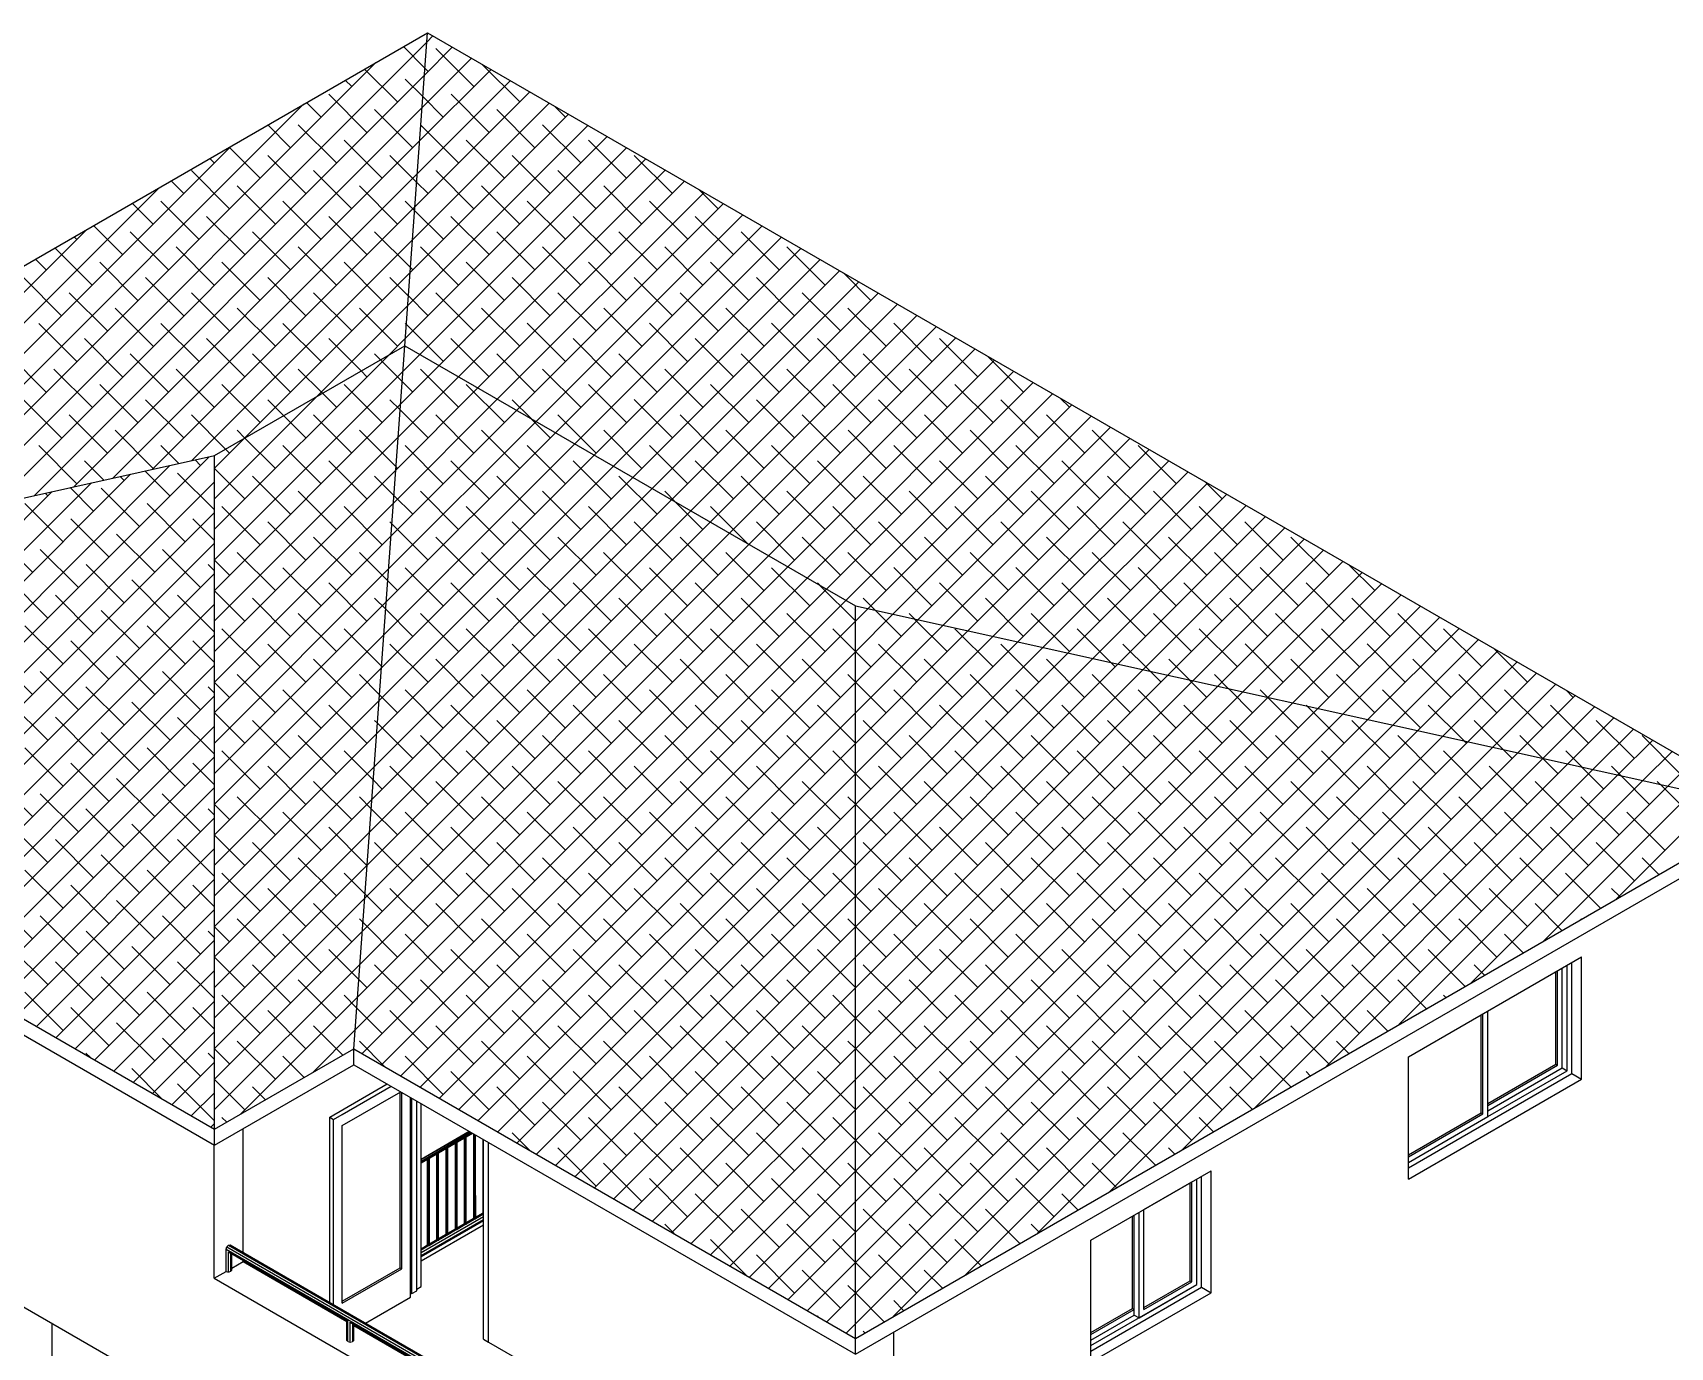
# Model space of a CAD drawing. Header units: millimetres. Extents: x 2491 to 2548.8, y 1338.3 to 1412.1.
# Drawn here: x 2496.89 to 2505.64, y 1349.95 to 1356.97 of the extents above; entities that cross this region are included whole.
import ezdxf

# ---------------------------------------------------------------- set-up
doc = ezdxf.new("R2010")
doc.units = ezdxf.units.MM
doc.layers.add('COPERTURA - roof', color=25, linetype='Continuous')
doc.layers.add('VETRATE sezioni - windows sections', color=171, linetype='Continuous')
doc.layers.add('PROIEZIONI - projections', color=145, linetype='Continuous', lineweight=13)
doc.layers.add('PROIEZIONI finissime - fine lines', color=251, linetype='Continuous', lineweight=9)

msp = doc.modelspace()

# ---------------------------------------------------------------- hatches: boundary and pattern name
at = {"layer": 'COPERTURA - roof'}
h = msp.add_hatch(dxfattribs=at)
h.set_pattern_fill('ANSI38', color=256, scale=0.036349, style=0)
h.set_pattern_definition([(45, (-12088.9947, -15429.36098), (-0.081605686, 0.081605686), []), (135, (-12088.9947, -15429.36098), (-0.24481705805, 0.081605686), [0.2885196698, -0.173111802])])
h.paths.add_polyline_path([(2498.9975, 1356.9718), (2498.8766, 1355.2991), (2501.2851, 1353.9086), (2506.1836, 1352.8229)])
h = msp.add_hatch(dxfattribs=at)
h.set_pattern_fill('ANSI38', color=256, scale=0.036349, style=0)
h.set_pattern_definition([(45, (680.58938, 377.0237), (-0.081605686, 0.081605686), []), (135, (680.58938, 377.0237), (-0.244817058, 0.081605686), [0.28851967, -0.173111802])])
h.paths.add_polyline_path([(2497.8594, 1354.7119), (2493.3537, 1353.7133), (2497.8594, 1351.1119)])

# ---------------------------------------------------------------- linework, layer by layer
for p, q in [((2496.4781, 1354.4057), (2498.9939, 1356.9216)), ((2498.9838, 1356.7825), (2498.8689, 1356.8975)), ((2496.2684, 1354.3593), (2498.7216, 1356.8125)), ((2496.6877, 1354.4522), (2498.9812, 1356.7457)), ((2498.5929, 1356.6838), (2498.5584, 1356.7183)), ((2498.8377, 1356.6022), (2498.6619, 1356.778)), ((2498.9728, 1356.6303), (2498.8785, 1356.7246)), ((2498.6745, 1356.439), (2498.4705, 1356.643)), ((2496.0587, 1354.3128), (2498.3354, 1356.5895)), ((2496.8974, 1354.4987), (2498.9685, 1356.5697)), ((2498.4297, 1356.5206), (2498.3515, 1356.5988)), ((2498.9193, 1356.3574), (2498.7153, 1356.5614)), ((2498.2665, 1356.3574), (2498.1446, 1356.4793)), ((2498.5113, 1356.2758), (2498.3073, 1356.4798)), ((2498.9618, 1356.4781), (2498.9601, 1356.4798)), ((2495.849, 1354.2663), (2497.9492, 1356.3666)), ((2497.1071, 1354.5452), (2498.9557, 1356.3938)), ((2498.1033, 1356.1942), (2497.9376, 1356.3598)), ((2498.7561, 1356.1942), (2498.5521, 1356.3982)), ((2497.8585, 1356.2758), (2497.8341, 1356.3001)), ((2498.3481, 1356.1126), (2498.1441, 1356.3166)), ((2498.9398, 1356.1737), (2498.7969, 1356.3166)), ((2497.3168, 1354.5916), (2498.943, 1356.2178)), ((2497.6953, 1356.1126), (2497.6272, 1356.1806)), ((2497.9401, 1356.031), (2497.7361, 1356.235)), ((2498.5929, 1356.031), (2498.3889, 1356.235)), ((2495.6393, 1354.2199), (2497.5631, 1356.1436)), ((2498.1849, 1355.9494), (2497.9809, 1356.1534)), ((2498.8377, 1355.9494), (2498.6337, 1356.1534)), ((2497.532, 1355.9494), (2497.4202, 1356.0612)), ((2497.5265, 1354.6381), (2498.9303, 1356.0419)), ((2497.7769, 1355.8678), (2497.5728, 1356.0718)), ((2498.4297, 1355.8678), (2498.2257, 1356.0718)), ((2498.9288, 1356.0215), (2498.8785, 1356.0718)), ((2495.4296, 1354.1734), (2497.1769, 1355.9207)), ((2497.3688, 1355.7862), (2497.2133, 1355.9417)), ((2498.0217, 1355.7862), (2497.8177, 1355.9902)), ((2498.6745, 1355.7862), (2498.4705, 1355.9902)), ((2497.124, 1355.8678), (2497.1098, 1355.8819)), ((2497.6136, 1355.7045), (2497.4096, 1355.9086)), ((2497.7361, 1354.6846), (2498.9176, 1355.866)), ((2498.2665, 1355.7045), (2498.0625, 1355.9086)), ((2498.9068, 1355.7171), (2498.7153, 1355.9086)), ((2496.9608, 1355.7045), (2496.9029, 1355.7625)), ((2497.2056, 1355.6229), (2497.0064, 1355.8222)), ((2497.4504, 1355.5413), (2497.2464, 1355.7453)), ((2497.8585, 1355.6229), (2497.6544, 1355.827)), ((2498.1033, 1355.5413), (2497.8993, 1355.7453)), ((2498.5113, 1355.6229), (2498.3073, 1355.827)), ((2498.7561, 1355.5413), (2498.5521, 1355.7453)), ((2497.0424, 1355.4597), (2496.8384, 1355.6637)), ((2497.6953, 1355.4597), (2497.4912, 1355.6637)), ((2498.0186, 1354.8038), (2498.9048, 1355.69)), ((2498.3481, 1355.4597), (2498.1441, 1355.6637)), ((2498.8958, 1355.5649), (2498.7969, 1355.6637)), ((2497.2872, 1355.3781), (2497.0832, 1355.5821)), ((2497.9401, 1355.3781), (2497.7361, 1355.5821)), ((2498.5929, 1355.3781), (2498.3889, 1355.5821)), ((2497.532, 1355.2965), (2497.328, 1355.5005)), ((2498.1849, 1355.2965), (2497.9809, 1355.5005)), ((2498.4047, 1355.0267), (2498.8921, 1355.5141)), ((2498.8377, 1355.2965), (2498.6337, 1355.5005)), ((2497.124, 1355.2149), (2496.92, 1355.4189)), ((2497.7769, 1355.2149), (2497.5728, 1355.4189)), ((2498.4297, 1355.2149), (2498.2257, 1355.4189)), ((2498.8848, 1355.4127), (2498.8785, 1355.4189)), ((2497.3688, 1355.1333), (2497.1648, 1355.3373)), ((2498.0217, 1355.1333), (2497.8177, 1355.3373)), ((2498.6433, 1355.1645), (2498.4705, 1355.3373)), ((2498.7909, 1355.2497), (2498.8794, 1355.3382)), ((2496.9608, 1355.0517), (2496.7568, 1355.2557)), ((2497.6136, 1355.0517), (2497.4096, 1355.2557)), ((2497.8594, 1354.3182), (2498.7909, 1355.2497)), ((2498.2665, 1355.0517), (2498.0625, 1355.2557)), ((2498.7468, 1355.2242), (2498.7153, 1355.2557)), ((2498.8627, 1355.1083), (2498.7468, 1355.2242)), ((2498.8666, 1355.1622), (2498.9571, 1355.2526)), ((2497.2056, 1354.9701), (2497.0016, 1355.1741)), ((2497.8585, 1354.9701), (2497.6544, 1355.1741)), ((2497.8594, 1354.155), (2498.8666, 1355.1622)), ((2498.4364, 1355.045), (2498.3073, 1355.1741)), ((2498.6745, 1355.1333), (2498.6433, 1355.1645)), ((2498.8412, 1354.8103), (2499.164, 1355.1332)), ((2498.8539, 1354.9863), (2499.0605, 1355.1929)), ((2499.1642, 1354.9701), (2498.9601, 1355.1741)), ((2497.4504, 1354.8885), (2497.2464, 1355.0925)), ((2498.1033, 1354.8885), (2497.8993, 1355.0925)), ((2498.5113, 1354.9701), (2498.4364, 1355.045)), ((2498.7561, 1354.8885), (2498.5521, 1355.0925)), ((2498.8285, 1354.6344), (2499.2675, 1355.0734)), ((2498.9193, 1355.0517), (2498.8627, 1355.1083)), ((2499.409, 1354.8885), (2499.205, 1355.0925)), ((2497.0424, 1354.8069), (2496.8384, 1355.0109)), ((2497.6953, 1354.8069), (2497.4912, 1355.0109)), ((2497.8594, 1354.4814), (2498.4047, 1355.0267)), ((2497.8594, 1353.9918), (2498.8539, 1354.9863)), ((2498.2295, 1354.9255), (2498.1441, 1355.0109)), ((2498.8517, 1354.9561), (2498.7969, 1355.0109)), ((2498.803, 1354.2825), (2499.4744, 1354.9539)), ((2498.8157, 1354.4585), (2499.371, 1355.0137)), ((2499.0009, 1354.8069), (2498.8517, 1354.9561)), ((2497.2872, 1354.7253), (2497.0832, 1354.9293)), ((2497.919, 1354.7463), (2497.7361, 1354.9293)), ((2498.3481, 1354.8069), (2498.2295, 1354.9255)), ((2498.5929, 1354.7253), (2498.3889, 1354.9293)), ((2498.7903, 1354.1066), (2499.5779, 1354.8942)), ((2499.2458, 1354.7253), (2499.0417, 1354.9293)), ((2499.6538, 1354.8069), (2499.5509, 1354.9098)), ((2497.532, 1354.6437), (2497.328, 1354.8477)), ((2497.8594, 1353.8286), (2498.8412, 1354.8103)), ((2497.8594, 1354.6446), (2498.0186, 1354.8038)), ((2498.0225, 1354.806), (2497.9809, 1354.8477)), ((2498.1849, 1354.6437), (2498.0225, 1354.806)), ((2498.8297, 1354.6517), (2498.6337, 1354.8477)), ((2498.7776, 1353.9307), (2499.6814, 1354.8345)), ((2499.4906, 1354.6437), (2499.2866, 1354.8477)), ((2497.124, 1354.5621), (2496.92, 1354.7661)), ((2497.6692, 1354.6697), (2497.5728, 1354.7661)), ((2497.9401, 1354.7253), (2497.919, 1354.7463)), ((2498.4297, 1354.5621), (2498.2257, 1354.7661)), ((2498.7521, 1353.5788), (2499.8883, 1354.715)), ((2498.7648, 1353.7547), (2499.7848, 1354.7747)), ((2499.0825, 1354.5621), (2498.8785, 1354.7661)), ((2499.7354, 1354.5621), (2499.5314, 1354.7661)), ((2497.2684, 1354.5809), (2497.1648, 1354.6845)), ((2498.0217, 1354.4805), (2497.8594, 1354.6427)), ((2497.8594, 1353.6654), (2498.8285, 1354.6344)), ((2498.6745, 1354.4805), (2498.4705, 1354.6845)), ((2498.7394, 1353.4028), (2499.9918, 1354.6552)), ((2498.8377, 1354.6437), (2498.8297, 1354.6517)), ((2499.3274, 1354.4805), (2499.1234, 1354.6845)), ((2499.9802, 1354.4805), (2499.7762, 1354.6845)), ((2498.2665, 1354.3989), (2498.0625, 1354.6029)), ((2498.5113, 1354.3172), (2498.3073, 1354.5213)), ((2498.7139, 1353.051), (2500.1987, 1354.5358)), ((2498.8187, 1354.4995), (2498.7153, 1354.6029)), ((2498.7267, 1353.2269), (2500.0953, 1354.5955)), ((2499.1642, 1354.3172), (2498.9601, 1354.5213)), ((2499.5722, 1354.3989), (2499.3682, 1354.6029)), ((2499.817, 1354.3172), (2499.613, 1354.5213)), ((2500.225, 1354.3989), (2500.021, 1354.6029)), ((2497.8594, 1353.5022), (2498.8157, 1354.4585)), ((2498.1033, 1354.2356), (2497.8993, 1354.4397)), ((2498.7561, 1354.2356), (2498.5521, 1354.4397)), ((2498.7012, 1352.875), (2500.3022, 1354.476)), ((2498.9193, 1354.3989), (2498.8187, 1354.4995)), ((2499.409, 1354.2356), (2499.205, 1354.4397)), ((2500.0618, 1354.2356), (2499.8578, 1354.4397)), ((2500.4698, 1354.3172), (2500.3232, 1354.4639)), ((2498.3481, 1354.154), (2498.1441, 1354.3581)), ((2498.6758, 1352.5232), (2500.5091, 1354.3565)), ((2498.6885, 1352.6991), (2500.4057, 1354.4163)), ((2498.8077, 1354.3473), (2498.7969, 1354.3581)), ((2499.0009, 1354.154), (2498.8077, 1354.3473)), ((2499.6538, 1354.154), (2499.4498, 1354.3581)), ((2500.3066, 1354.154), (2500.1026, 1354.3581)), ((2497.8594, 1353.3389), (2498.803, 1354.2825)), ((2498.5929, 1354.0724), (2498.3889, 1354.2764)), ((2498.663, 1352.3472), (2500.6126, 1354.2968)), ((2499.2458, 1354.0724), (2499.0417, 1354.2764)), ((2499.8986, 1354.0724), (2499.6946, 1354.2764)), ((2500.5514, 1354.0724), (2500.3474, 1354.2764)), ((2498.1849, 1353.9908), (2497.9809, 1354.1948)), ((2498.7857, 1354.0429), (2498.6337, 1354.1948)), ((2498.6376, 1351.9953), (2500.8196, 1354.1773)), ((2498.6503, 1352.1713), (2500.7161, 1354.2371)), ((2499.4906, 1353.9908), (2499.2866, 1354.1948)), ((2500.1434, 1353.9908), (2499.9394, 1354.1948)), ((2500.7963, 1353.9908), (2500.5923, 1354.1948)), ((2500.7147, 1354.2356), (2500.7093, 1354.241)), ((2497.9401, 1354.0724), (2497.8594, 1354.1531)), ((2497.8594, 1353.1757), (2498.7903, 1354.1066)), ((2498.4297, 1353.9092), (2498.2257, 1354.1132)), ((2498.6249, 1351.8194), (2500.923, 1354.1176)), ((2499.0825, 1353.9092), (2498.8785, 1354.1132)), ((2499.7354, 1353.9092), (2499.5314, 1354.1132)), ((2500.3882, 1353.9092), (2500.1842, 1354.1132)), ((2501.0411, 1353.9092), (2500.8371, 1354.1132)), ((2498.6745, 1353.8276), (2498.4705, 1354.0316)), ((2498.6121, 1351.6435), (2501.0265, 1354.0578)), ((2498.6487, 1351.5169), (2501.13, 1353.9981)), ((2498.8377, 1353.9908), (2498.7857, 1354.0429)), ((2499.3274, 1353.8276), (2499.1234, 1354.0316)), ((2499.9802, 1353.8276), (2499.7762, 1354.0316)), ((2500.6331, 1353.8276), (2500.429, 1354.0316)), ((2501.2851, 1353.8284), (2501.0955, 1354.018)), ((2498.0217, 1353.8276), (2497.8594, 1353.9899)), ((2497.8594, 1353.0125), (2498.7776, 1353.9307)), ((2498.2665, 1353.746), (2498.0625, 1353.95)), ((2498.7747, 1353.8907), (2498.7153, 1353.95)), ((2498.7522, 1351.4571), (2501.2334, 1353.9384)), ((2499.5722, 1353.746), (2499.3682, 1353.95)), ((2500.225, 1353.746), (2500.021, 1353.95)), ((2500.8779, 1353.746), (2500.6739, 1353.95)), ((2498.5113, 1353.6644), (2498.3073, 1353.8684)), ((2498.9193, 1353.746), (2498.7747, 1353.8907)), ((2498.8557, 1351.3974), (2501.2851, 1353.8268)), ((2499.1642, 1353.6644), (2498.9601, 1353.8684)), ((2499.817, 1353.6644), (2499.613, 1353.8684)), ((2500.4698, 1353.6644), (2500.2658, 1353.8684)), ((2501.1227, 1353.6644), (2500.9187, 1353.8684)), ((2501.2851, 1353.8268), (2501.352, 1353.8937)), ((2501.2851, 1353.6636), (2501.4856, 1353.8641)), ((2501.2851, 1353.5004), (2501.6192, 1353.8345)), ((2501.2859, 1353.8276), (2501.2851, 1353.8284)), ((2501.5307, 1353.746), (2501.3918, 1353.8849)), ((2501.7755, 1353.6644), (2501.6015, 1353.8384)), ((2497.8594, 1352.8493), (2498.7648, 1353.7547)), ((2498.1033, 1353.5828), (2497.8993, 1353.7868)), ((2498.7527, 1353.5863), (2498.5521, 1353.7868)), ((2499.409, 1353.5828), (2499.205, 1353.7868)), ((2500.0618, 1353.5828), (2499.8578, 1353.7868)), ((2500.7147, 1353.5828), (2500.5106, 1353.7868)), ((2501.2851, 1353.6652), (2501.1635, 1353.7868)), ((2501.2851, 1353.3372), (2501.7528, 1353.8049)), ((2501.2851, 1353.1739), (2501.8864, 1353.7753)), ((2501.2851, 1353.0107), (2502.02, 1353.7457)), ((2502.0204, 1353.5828), (2501.8163, 1353.7868)), ((2498.3481, 1353.5012), (2498.1441, 1353.7052)), ((2499.0009, 1353.5012), (2498.7969, 1353.7052)), ((2498.9592, 1351.3377), (2501.2851, 1353.6636)), ((2499.6538, 1353.5012), (2499.4498, 1353.7052)), ((2500.3066, 1353.5012), (2500.1026, 1353.7052)), ((2500.9595, 1353.5012), (2500.7555, 1353.7052)), ((2501.2851, 1352.8475), (2502.1536, 1353.7161)), ((2501.2851, 1352.6843), (2502.2872, 1353.6865)), ((2501.3675, 1353.5828), (2501.2851, 1353.6652)), ((2501.2851, 1352.5211), (2502.4208, 1353.6569)), ((2501.6123, 1353.5012), (2501.4083, 1353.7052)), ((2502.2652, 1353.5012), (2502.0612, 1353.7052)), ((2497.8594, 1352.6861), (2498.7521, 1353.5788)), ((2498.5929, 1353.4196), (2498.3889, 1353.6236)), ((2498.7561, 1353.5828), (2498.7527, 1353.5863)), ((2499.2458, 1353.4196), (2499.0417, 1353.6236)), ((2499.8986, 1353.4196), (2499.6946, 1353.6236)), ((2500.5514, 1353.4196), (2500.3474, 1353.6236)), ((2501.2043, 1353.4196), (2501.0003, 1353.6236)), ((2501.2851, 1352.3579), (2502.5544, 1353.6272)), ((2501.2851, 1352.1947), (2502.688, 1353.5976)), ((2501.2851, 1352.0315), (2502.8216, 1353.568)), ((2501.8571, 1353.4196), (2501.6531, 1353.6236)), ((2502.51, 1353.4196), (2502.306, 1353.6236)), ((2502.6732, 1353.5828), (2502.6499, 1353.6061)), ((2502.918, 1353.5012), (2502.8596, 1353.5596)), ((2497.9401, 1353.4196), (2497.8594, 1353.5002)), ((2498.1849, 1353.338), (2497.9809, 1353.542)), ((2498.7416, 1353.4341), (2498.6337, 1353.542)), ((2499.0626, 1351.2779), (2501.2851, 1353.5004)), ((2499.4906, 1353.338), (2499.2866, 1353.542)), ((2500.1434, 1353.338), (2499.9394, 1353.542)), ((2500.7963, 1353.338), (2500.5923, 1353.542)), ((2501.2851, 1353.502), (2501.2451, 1353.542)), ((2501.2851, 1351.8683), (2502.9552, 1353.5384)), ((2501.2851, 1351.705), (2503.0888, 1353.5088)), ((2501.4491, 1353.338), (2501.2851, 1353.502)), ((2501.2851, 1351.5418), (2503.2224, 1353.4792)), ((2502.102, 1353.338), (2501.8979, 1353.542)), ((2502.7548, 1353.338), (2502.5508, 1353.542)), ((2503.1628, 1353.4196), (2503.0693, 1353.5131)), ((2503.4076, 1353.338), (2503.279, 1353.4667)), ((2497.8594, 1352.5229), (2498.7394, 1353.4028)), ((2498.4297, 1353.2564), (2498.2257, 1353.4604)), ((2498.6745, 1353.1748), (2498.4705, 1353.3788)), ((2498.8377, 1353.338), (2498.7416, 1353.4341)), ((2499.0825, 1353.2564), (2498.8785, 1353.4604)), ((2499.3274, 1353.1748), (2499.1234, 1353.3788)), ((2499.7354, 1353.2564), (2499.5314, 1353.4604)), ((2499.9802, 1353.1748), (2499.7762, 1353.3788)), ((2500.3882, 1353.2564), (2500.1842, 1353.4604)), ((2500.6331, 1353.1748), (2500.429, 1353.3788)), ((2501.0411, 1353.2564), (2500.8371, 1353.4604)), ((2501.2851, 1353.1756), (2501.0819, 1353.3788)), ((2501.2851, 1351.3786), (2503.356, 1353.4496)), ((2501.2851, 1351.2154), (2503.4896, 1353.42)), ((2501.2851, 1351.0522), (2503.6232, 1353.3904)), ((2501.6939, 1353.2564), (2501.4899, 1353.4604)), ((2501.9387, 1353.1748), (2501.7347, 1353.3788)), ((2502.3468, 1353.2564), (2502.1428, 1353.4604)), ((2502.5916, 1353.1748), (2502.3876, 1353.3788)), ((2502.9996, 1353.2564), (2502.7956, 1353.4604)), ((2503.2444, 1353.1748), (2503.0404, 1353.3788)), ((2503.6525, 1353.2564), (2503.4886, 1353.4202)), ((2498.0217, 1353.1748), (2497.8594, 1353.337)), ((2498.2665, 1353.0932), (2498.0625, 1353.2972)), ((2498.7306, 1353.2819), (2498.7153, 1353.2972)), ((2499.1661, 1351.2182), (2501.2851, 1353.3372)), ((2499.5722, 1353.0932), (2499.3682, 1353.2972)), ((2500.225, 1353.0932), (2500.021, 1353.2972)), ((2500.8779, 1353.0932), (2500.6739, 1353.2972)), ((2501.2851, 1350.889), (2503.7568, 1353.3608)), ((2501.2851, 1350.7258), (2503.8905, 1353.3311)), ((2501.2851, 1350.5626), (2504.0241, 1353.3015)), ((2501.5307, 1353.0932), (2501.3267, 1353.2972)), ((2502.1836, 1353.0932), (2501.9795, 1353.2972)), ((2502.8364, 1353.0932), (2502.6324, 1353.2972)), ((2503.4893, 1353.0932), (2503.2852, 1353.2972)), ((2503.8973, 1353.1748), (2503.6983, 1353.3737)), ((2504.1421, 1353.0932), (2503.9381, 1353.2972)), ((2497.8594, 1352.3597), (2498.7267, 1353.2269)), ((2498.5113, 1353.0116), (2498.3073, 1353.2156)), ((2498.9193, 1353.0932), (2498.7306, 1353.2819)), ((2499.1642, 1353.0116), (2498.9601, 1353.2156)), ((2499.817, 1353.0116), (2499.613, 1353.2156)), ((2500.4698, 1353.0116), (2500.2658, 1353.2156)), ((2501.1227, 1353.0116), (2500.9187, 1353.2156)), ((2501.2851, 1350.3994), (2504.1577, 1353.2719)), ((2501.2851, 1350.2361), (2504.2913, 1353.2423)), ((2501.2851, 1350.0729), (2504.4249, 1353.2127)), ((2501.7755, 1353.0116), (2501.5715, 1353.2156)), ((2502.4284, 1353.0116), (2502.2244, 1353.2156)), ((2503.0812, 1353.0116), (2502.8772, 1353.2156)), ((2503.7341, 1353.0116), (2503.5301, 1353.2156)), ((2504.3869, 1353.0116), (2504.1829, 1353.2156)), ((2498.1033, 1352.93), (2497.8993, 1353.134)), ((2498.7086, 1352.9775), (2498.5521, 1353.134)), ((2499.409, 1352.93), (2499.205, 1353.134)), ((2499.2696, 1351.1584), (2501.2851, 1353.1739)), ((2500.0618, 1352.93), (2499.8578, 1353.134)), ((2500.7147, 1352.93), (2500.5106, 1353.134)), ((2501.2851, 1353.0124), (2501.1635, 1353.134)), ((2501.2859, 1353.1748), (2501.2851, 1353.1756)), ((2501.4863, 1350.111), (2504.5585, 1353.1831)), ((2502.0204, 1352.93), (2501.8163, 1353.134)), ((2501.8725, 1350.3339), (2504.6921, 1353.1535)), ((2502.2587, 1350.5569), (2504.8257, 1353.1239)), ((2502.6732, 1352.93), (2502.4692, 1353.134)), ((2503.326, 1352.93), (2503.122, 1353.134)), ((2503.9789, 1352.93), (2503.7749, 1353.134)), ((2504.6317, 1352.93), (2504.4277, 1353.134)), ((2504.5501, 1353.1748), (2504.5371, 1353.1878)), ((2504.7949, 1353.0932), (2504.7467, 1353.1414)), ((2497.8594, 1352.1965), (2498.7139, 1353.051)), ((2498.3481, 1352.8483), (2498.1441, 1353.0524)), ((2499.0009, 1352.8483), (2498.7969, 1353.0524)), ((2499.6538, 1352.8483), (2499.4498, 1353.0524)), ((2500.3066, 1352.8483), (2500.1026, 1353.0524)), ((2500.9595, 1352.8483), (2500.7555, 1353.0524)), ((2501.6123, 1352.8483), (2501.4083, 1353.0524)), ((2502.2652, 1352.8483), (2502.0612, 1353.0524)), ((2502.6448, 1350.7798), (2504.9593, 1353.0943)), ((2502.918, 1352.8483), (2502.714, 1353.0524)), ((2503.031, 1351.0028), (2505.0929, 1353.0647)), ((2503.5709, 1352.8483), (2503.3668, 1353.0524)), ((2503.4171, 1351.2257), (2505.2265, 1353.0351)), ((2504.2237, 1352.8483), (2504.0197, 1353.0524)), ((2504.8766, 1352.8483), (2504.6725, 1353.0524)), ((2505.0398, 1353.0116), (2504.9564, 1353.0949)), ((2505.2846, 1352.93), (2505.1661, 1353.0484)), ((2498.5929, 1352.7667), (2498.3889, 1352.9708)), ((2498.7561, 1352.93), (2498.7086, 1352.9775)), ((2499.2458, 1352.7667), (2499.0417, 1352.9708)), ((2499.373, 1351.0987), (2501.2851, 1353.0107)), ((2499.8986, 1352.7667), (2499.6946, 1352.9708)), ((2500.5514, 1352.7667), (2500.3474, 1352.9708)), ((2501.2043, 1352.7667), (2501.0003, 1352.9708)), ((2501.3675, 1352.93), (2501.2851, 1353.0124)), ((2501.8571, 1352.7667), (2501.6531, 1352.9708)), ((2502.51, 1352.7667), (2502.306, 1352.9708)), ((2503.1628, 1352.7667), (2502.9588, 1352.9708)), ((2503.8157, 1352.7667), (2503.6117, 1352.9708)), ((2503.8033, 1351.4487), (2505.3601, 1353.0054)), ((2504.1895, 1351.6716), (2505.4937, 1352.9758)), ((2504.4685, 1352.7667), (2504.2645, 1352.9708)), ((2504.5756, 1351.8946), (2505.6273, 1352.9462)), ((2505.1214, 1352.7667), (2504.9174, 1352.9708)), ((2505.5294, 1352.8483), (2505.3758, 1353.002)), ((2505.7742, 1352.7667), (2505.5855, 1352.9555)), ((2497.8594, 1352.0333), (2498.7012, 1352.875)), ((2498.1849, 1352.6851), (2497.9809, 1352.8891)), ((2498.6976, 1352.8253), (2498.6337, 1352.8891)), ((2499.4906, 1352.6851), (2499.2866, 1352.8891)), ((2500.1434, 1352.6851), (2499.9394, 1352.8891)), ((2500.7963, 1352.6851), (2500.5923, 1352.8891)), ((2501.2851, 1352.8492), (2501.2451, 1352.8891)), ((2502.102, 1352.6851), (2501.8979, 1352.8891)), ((2502.7548, 1352.6851), (2502.5508, 1352.8891)), ((2503.4076, 1352.6851), (2503.2036, 1352.8891)), ((2504.0605, 1352.6851), (2503.8565, 1352.8891)), ((2504.7133, 1352.6851), (2504.5093, 1352.8891)), ((2504.9618, 1352.1175), (2505.7609, 1352.9166)), ((2505.3662, 1352.6851), (2505.1622, 1352.8891)), ((2505.348, 1352.3405), (2505.8945, 1352.887)), ((2497.9401, 1352.7667), (2497.8594, 1352.8474)), ((2498.4297, 1352.6035), (2498.2257, 1352.8075)), ((2498.8377, 1352.6851), (2498.6976, 1352.8253)), ((2499.0825, 1352.6035), (2498.8785, 1352.8075)), ((2499.4765, 1351.039), (2501.2851, 1352.8475)), ((2499.7354, 1352.6035), (2499.5314, 1352.8075)), ((2500.3882, 1352.6035), (2500.1842, 1352.8075)), ((2501.0411, 1352.6035), (2500.8371, 1352.8075)), ((2501.4491, 1352.6851), (2501.2851, 1352.8492)), ((2501.6939, 1352.6035), (2501.4899, 1352.8075)), ((2502.3468, 1352.6035), (2502.1428, 1352.8075)), ((2502.9996, 1352.6035), (2502.7956, 1352.8075)), ((2503.6525, 1352.6035), (2503.4485, 1352.8075)), ((2504.3053, 1352.6035), (2504.1013, 1352.8075)), ((2504.9582, 1352.6035), (2504.7541, 1352.8075)), ((2505.611, 1352.6035), (2505.407, 1352.8075)), ((2497.8594, 1351.87), (2498.6885, 1352.6991)), ((2498.0217, 1352.5219), (2497.8594, 1352.6842)), ((2498.6745, 1352.5219), (2498.4705, 1352.7259)), ((2499.3274, 1352.5219), (2499.1234, 1352.7259)), ((2499.58, 1350.9792), (2501.2851, 1352.6843)), ((2499.9802, 1352.5219), (2499.7762, 1352.7259)), ((2500.6331, 1352.5219), (2500.429, 1352.7259)), ((2501.2851, 1352.5227), (2501.0819, 1352.7259)), ((2501.9387, 1352.5219), (2501.7347, 1352.7259)), ((2502.5916, 1352.5219), (2502.3876, 1352.7259)), ((2503.2444, 1352.5219), (2503.0404, 1352.7259)), ((2503.8973, 1352.5219), (2503.6933, 1352.7259)), ((2504.5501, 1352.5219), (2504.3461, 1352.7259)), ((2505.203, 1352.5219), (2504.999, 1352.7259)), ((2498.2665, 1352.4403), (2498.0625, 1352.6443)), ((2498.9193, 1352.4403), (2498.7153, 1352.6443)), ((2499.5722, 1352.4403), (2499.3682, 1352.6443)), ((2500.225, 1352.4403), (2500.021, 1352.6443)), ((2500.8779, 1352.4403), (2500.6739, 1352.6443)), ((2501.5307, 1352.4403), (2501.3267, 1352.6443)), ((2502.1836, 1352.4403), (2501.9795, 1352.6443)), ((2502.8364, 1352.4403), (2502.6324, 1352.6443)), ((2503.4893, 1352.4403), (2503.2852, 1352.6443)), ((2504.1421, 1352.4403), (2503.9381, 1352.6443)), ((2504.7949, 1352.4403), (2504.5909, 1352.6443)), ((2505.4478, 1352.4403), (2505.2438, 1352.6443)), ((2497.8594, 1351.7068), (2498.6758, 1352.5232)), ((2498.5113, 1352.3587), (2498.3073, 1352.5627)), ((2499.1642, 1352.3587), (2498.9601, 1352.5627)), ((2499.817, 1352.3587), (2499.613, 1352.5627)), ((2499.6835, 1350.9195), (2501.2851, 1352.5211)), ((2500.4698, 1352.3587), (2500.2658, 1352.5627)), ((2501.1227, 1352.3587), (2500.9187, 1352.5627)), ((2501.2859, 1352.5219), (2501.2851, 1352.5227)), ((2501.7755, 1352.3587), (2501.5715, 1352.5627)), ((2502.4284, 1352.3587), (2502.2244, 1352.5627)), ((2503.0812, 1352.3587), (2502.8772, 1352.5627)), ((2503.7341, 1352.3587), (2503.5301, 1352.5627)), ((2504.3869, 1352.3587), (2504.1829, 1352.5627)), ((2505.0398, 1352.3587), (2504.8357, 1352.5627)), ((2505.578, 1352.4733), (2505.4886, 1352.5627)), ((2498.1033, 1352.2771), (2497.8993, 1352.4811)), ((2498.6646, 1352.3687), (2498.5521, 1352.4811)), ((2499.409, 1352.2771), (2499.205, 1352.4811)), ((2500.0618, 1352.2771), (2499.8578, 1352.4811)), ((2500.7147, 1352.2771), (2500.5106, 1352.4811)), ((2501.2851, 1352.3595), (2501.1635, 1352.4811)), ((2502.0204, 1352.2771), (2501.8163, 1352.4811)), ((2502.6732, 1352.2771), (2502.4692, 1352.4811)), ((2503.326, 1352.2771), (2503.122, 1352.4811)), ((2503.9789, 1352.2771), (2503.7749, 1352.4811)), ((2504.6317, 1352.2771), (2504.4277, 1352.4811)), ((2505.2676, 1352.2941), (2505.0806, 1352.4811)), ((2497.8594, 1351.5436), (2498.663, 1352.3472)), ((2498.3481, 1352.1955), (2498.1441, 1352.3995)), ((2498.7561, 1352.2771), (2498.6646, 1352.3687)), ((2499.0009, 1352.1955), (2498.7969, 1352.3995)), ((2499.6538, 1352.1955), (2499.4498, 1352.3995)), ((2499.7869, 1350.8597), (2501.2851, 1352.3579)), ((2500.3066, 1352.1955), (2500.1026, 1352.3995)), ((2500.9595, 1352.1955), (2500.7555, 1352.3995)), ((2501.3675, 1352.2771), (2501.2851, 1352.3595)), ((2501.6123, 1352.1955), (2501.4083, 1352.3995)), ((2502.2652, 1352.1955), (2502.0612, 1352.3995)), ((2502.918, 1352.1955), (2502.714, 1352.3995)), ((2503.5709, 1352.1955), (2503.3668, 1352.3995)), ((2504.2237, 1352.1955), (2504.0197, 1352.3995)), ((2504.8766, 1352.1955), (2504.6725, 1352.3995)), ((2505.3711, 1352.3538), (2505.3254, 1352.3995)), ((2498.5929, 1352.1139), (2498.3889, 1352.3179)), ((2499.2458, 1352.1139), (2499.0417, 1352.3179)), ((2499.8986, 1352.1139), (2499.6946, 1352.3179)), ((2500.5514, 1352.1139), (2500.3474, 1352.3179)), ((2501.2043, 1352.1139), (2501.0003, 1352.3179)), ((2501.8571, 1352.1139), (2501.6531, 1352.3179)), ((2502.51, 1352.1139), (2502.306, 1352.3179)), ((2503.1628, 1352.1139), (2502.9588, 1352.3179)), ((2503.8157, 1352.1139), (2503.6117, 1352.3179)), ((2504.4685, 1352.1139), (2504.2645, 1352.3179)), ((2505.0607, 1352.1746), (2504.9174, 1352.3179)), ((2497.9401, 1352.1139), (2497.8594, 1352.1945)), ((2497.8594, 1351.3804), (2498.6503, 1352.1713)), ((2498.1849, 1352.0323), (2497.9809, 1352.2363)), ((2498.4297, 1351.9507), (2498.2257, 1352.1547)), ((2498.6536, 1352.2164), (2498.6337, 1352.2363)), ((2498.8377, 1352.0323), (2498.6536, 1352.2164)), ((2499.0825, 1351.9507), (2498.8785, 1352.1547)), ((2499.4906, 1352.0323), (2499.2866, 1352.2363)), ((2499.7354, 1351.9507), (2499.5314, 1352.1547)), ((2499.8904, 1350.8), (2501.2851, 1352.1947)), ((2500.1434, 1352.0323), (2499.9394, 1352.2363)), ((2500.3882, 1351.9507), (2500.1842, 1352.1547)), ((2500.7963, 1352.0323), (2500.5923, 1352.2363)), ((2501.0411, 1351.9507), (2500.8371, 1352.1547)), ((2501.2851, 1352.1963), (2501.2451, 1352.2363)), ((2501.4491, 1352.0323), (2501.2851, 1352.1963)), ((2501.6939, 1351.9507), (2501.4899, 1352.1547)), ((2502.102, 1352.0323), (2501.8979, 1352.2363)), ((2502.3468, 1351.9507), (2502.1428, 1352.1547)), ((2502.7548, 1352.0323), (2502.5508, 1352.2363)), ((2502.9996, 1351.9507), (2502.7956, 1352.1547)), ((2503.4076, 1352.0323), (2503.2036, 1352.2363)), ((2503.6525, 1351.9507), (2503.4485, 1352.1547)), ((2504.0605, 1352.0323), (2503.8565, 1352.2363)), ((2504.3053, 1351.9507), (2504.1013, 1352.1547)), ((2504.7133, 1352.0323), (2504.5093, 1352.2363)), ((2504.8537, 1352.0551), (2504.7541, 1352.1547)), ((2505.1641, 1352.2343), (2505.1622, 1352.2363)), ((2498.6316, 1351.912), (2498.4705, 1352.0731)), ((2499.3274, 1351.8691), (2499.1234, 1352.0731)), ((2499.9802, 1351.8691), (2499.7762, 1352.0731)), ((2500.6331, 1351.8691), (2500.429, 1352.0731)), ((2501.2851, 1351.8699), (2501.0819, 1352.0731)), ((2501.9387, 1351.8691), (2501.7347, 1352.0731)), ((2502.5916, 1351.8691), (2502.3876, 1352.0731)), ((2503.2444, 1351.8691), (2503.0404, 1352.0731)), ((2503.8973, 1351.8691), (2503.6933, 1352.0731)), ((2504.5433, 1351.8759), (2504.3461, 1352.0731)), ((2498.0217, 1351.8691), (2497.8594, 1352.0313)), ((2497.8594, 1351.2172), (2498.6376, 1351.9953)), ((2498.2665, 1351.7875), (2498.0625, 1351.9915)), ((2498.9193, 1351.7875), (2498.7153, 1351.9915)), ((2499.5722, 1351.7875), (2499.3682, 1351.9915)), ((2499.9939, 1350.7403), (2501.2851, 1352.0315)), ((2500.225, 1351.7875), (2500.021, 1351.9915)), ((2500.8779, 1351.7875), (2500.6739, 1351.9915)), ((2501.5307, 1351.7875), (2501.3267, 1351.9915)), ((2502.1836, 1351.7875), (2501.9795, 1351.9915)), ((2502.8364, 1351.7875), (2502.6324, 1351.9915)), ((2503.4893, 1351.7875), (2503.2852, 1351.9915)), ((2504.1421, 1351.7875), (2503.9381, 1351.9915)), ((2504.6468, 1351.9356), (2504.5909, 1351.9915)), ((2498.5113, 1351.7059), (2498.3073, 1351.9099)), ((2498.6745, 1351.8691), (2498.6316, 1351.912)), ((2499.1642, 1351.7059), (2498.9601, 1351.9099)), ((2499.817, 1351.7059), (2499.613, 1351.9099)), ((2500.4698, 1351.7059), (2500.2658, 1351.9099)), ((2501.1227, 1351.7059), (2500.9187, 1351.9099)), ((2501.7755, 1351.7059), (2501.5715, 1351.9099)), ((2502.4284, 1351.7059), (2502.2244, 1351.9099)), ((2503.0812, 1351.7059), (2502.8772, 1351.9099)), ((2503.7341, 1351.7059), (2503.5301, 1351.9099)), ((2504.3364, 1351.7564), (2504.1829, 1351.9099)), ((2498.1033, 1351.6243), (2497.8993, 1351.8283)), ((2497.9964, 1351.191), (2498.6249, 1351.8194)), ((2498.6205, 1351.7598), (2498.5521, 1351.8283)), ((2499.409, 1351.6243), (2499.205, 1351.8283)), ((2500.0618, 1351.6243), (2499.8578, 1351.8283)), ((2500.0973, 1350.6805), (2501.2851, 1351.8683)), ((2500.7147, 1351.6243), (2500.5106, 1351.8283)), ((2501.2851, 1351.7067), (2501.1635, 1351.8283)), ((2501.2859, 1351.8691), (2501.2851, 1351.8699)), ((2502.0204, 1351.6243), (2501.8163, 1351.8283)), ((2502.6732, 1351.6243), (2502.4692, 1351.8283)), ((2503.326, 1351.6243), (2503.122, 1351.8283)), ((2503.9789, 1351.6243), (2503.7749, 1351.8283)), ((2504.4398, 1351.8162), (2504.4277, 1351.8283)), ((2498.3481, 1351.5427), (2498.1441, 1351.7467)), ((2498.7561, 1351.6243), (2498.6205, 1351.7598)), ((2499.0009, 1351.5427), (2498.7969, 1351.7467)), ((2499.6538, 1351.5427), (2499.4498, 1351.7467)), ((2500.3066, 1351.5427), (2500.1026, 1351.7467)), ((2500.9595, 1351.5427), (2500.7555, 1351.7467)), ((2501.6123, 1351.5427), (2501.4083, 1351.7467)), ((2502.2652, 1351.5427), (2502.0612, 1351.7467)), ((2502.918, 1351.5427), (2502.714, 1351.7467)), ((2503.5709, 1351.5427), (2503.3668, 1351.7467)), ((2504.1294, 1351.637), (2504.0197, 1351.7467)), ((2498.3826, 1351.4139), (2498.6121, 1351.6435)), ((2498.5458, 1351.5082), (2498.3889, 1351.6651)), ((2499.2458, 1351.461), (2499.0417, 1351.6651)), ((2499.8986, 1351.461), (2499.6946, 1351.6651)), ((2500.2008, 1350.6208), (2501.2851, 1351.705)), ((2500.5514, 1351.461), (2500.3474, 1351.6651)), ((2501.2043, 1351.461), (2501.0003, 1351.6651)), ((2501.3675, 1351.6243), (2501.2851, 1351.7067)), ((2501.8571, 1351.461), (2501.6531, 1351.6651)), ((2502.51, 1351.461), (2502.306, 1351.6651)), ((2503.1628, 1351.461), (2502.9588, 1351.6651)), ((2503.8157, 1351.461), (2503.6117, 1351.6651)), ((2497.9401, 1351.461), (2497.8594, 1351.5417)), ((2498.1849, 1351.3794), (2497.9809, 1351.5835)), ((2498.7707, 1351.4464), (2498.6337, 1351.5835)), ((2499.4906, 1351.3794), (2499.2866, 1351.5835)), ((2500.1434, 1351.3794), (2499.9394, 1351.5835)), ((2500.3043, 1350.561), (2501.2851, 1351.5418)), ((2500.7963, 1351.3794), (2500.5923, 1351.5835)), ((2501.2851, 1351.5435), (2501.2451, 1351.5835)), ((2501.4491, 1351.3794), (2501.2851, 1351.5435)), ((2502.102, 1351.3794), (2501.8979, 1351.5835)), ((2502.7548, 1351.3794), (2502.5508, 1351.5835)), ((2503.4076, 1351.3794), (2503.2036, 1351.5835)), ((2503.9225, 1351.5175), (2503.8565, 1351.5835)), ((2498.3389, 1351.3887), (2498.2257, 1351.5019)), ((2499.0825, 1351.2978), (2498.8785, 1351.5019)), ((2499.7354, 1351.2978), (2499.5314, 1351.5019)), ((2500.3882, 1351.2978), (2500.1842, 1351.5019)), ((2501.0411, 1351.2978), (2500.8371, 1351.5019)), ((2501.6939, 1351.2978), (2501.4899, 1351.5019)), ((2502.3468, 1351.2978), (2502.1428, 1351.5019)), ((2502.9996, 1351.2978), (2502.7956, 1351.5019)), ((2503.612, 1351.3383), (2503.4485, 1351.5019)), ((2498.0217, 1351.2162), (2497.8594, 1351.3785)), ((2499.3274, 1351.2162), (2499.1234, 1351.4202)), ((2499.9802, 1351.2162), (2499.7762, 1351.4202)), ((2500.4078, 1350.5013), (2501.2851, 1351.3786)), ((2500.6331, 1351.2162), (2500.429, 1351.4202)), ((2501.2851, 1351.2171), (2501.0819, 1351.4202)), ((2501.9387, 1351.2162), (2501.7347, 1351.4202)), ((2502.5916, 1351.2162), (2502.3876, 1351.4202)), ((2503.2444, 1351.2162), (2503.0404, 1351.4202)), ((2503.7155, 1351.398), (2503.6933, 1351.4202)), ((2498.1319, 1351.2692), (2498.0625, 1351.3386)), ((2499.5722, 1351.1346), (2499.3682, 1351.3386)), ((2500.225, 1351.1346), (2500.021, 1351.3386)), ((2500.8779, 1351.1346), (2500.6739, 1351.3386)), ((2501.5307, 1351.1346), (2501.3267, 1351.3386)), ((2502.1836, 1351.1346), (2501.9795, 1351.3386)), ((2502.8364, 1351.1346), (2502.6324, 1351.3386)), ((2503.4051, 1351.2188), (2503.2852, 1351.3386)), ((2499.817, 1351.053), (2499.613, 1351.257)), ((2500.4698, 1351.053), (2500.2658, 1351.257)), ((2500.5112, 1350.4416), (2501.2851, 1351.2154)), ((2501.1227, 1351.053), (2500.9187, 1351.257)), ((2501.2859, 1351.2162), (2501.2851, 1351.2171)), ((2501.7755, 1351.053), (2501.5715, 1351.257)), ((2502.4284, 1351.053), (2502.2244, 1351.257)), ((2503.0812, 1351.053), (2502.8772, 1351.257)), ((2497.925, 1351.1497), (2497.8993, 1351.1754)), ((2500.0618, 1350.9714), (2499.8578, 1351.1754)), ((2500.7147, 1350.9714), (2500.5106, 1351.1754)), ((2501.2851, 1351.0538), (2501.1635, 1351.1754)), ((2502.0204, 1350.9714), (2501.8163, 1351.1754)), ((2502.6732, 1350.9714), (2502.4692, 1351.1754)), ((2503.1982, 1351.0993), (2503.122, 1351.1754)), ((2499.5431, 1351.0005), (2499.4498, 1351.0938)), ((2500.3066, 1350.8898), (2500.1026, 1351.0938)), ((2500.6147, 1350.3818), (2501.2851, 1351.0522)), ((2500.9595, 1350.8898), (2500.7555, 1351.0938)), ((2501.3675, 1350.9714), (2501.2851, 1351.0538)), ((2501.6123, 1350.8898), (2501.4083, 1351.0938)), ((2502.2652, 1350.8898), (2502.0612, 1351.0938)), ((2502.8877, 1350.9201), (2502.714, 1351.0938)), ((2499.8986, 1350.8082), (2499.6946, 1351.0122)), ((2500.1434, 1350.7266), (2499.9394, 1350.9306)), ((2500.5514, 1350.8082), (2500.3474, 1351.0122)), ((2500.7963, 1350.7266), (2500.5923, 1350.9306)), ((2501.2043, 1350.8082), (2501.0003, 1351.0122)), ((2501.2851, 1350.8906), (2501.2451, 1350.9306)), ((2501.8571, 1350.8082), (2501.6531, 1351.0122)), ((2502.102, 1350.7266), (2501.8979, 1350.9306)), ((2502.51, 1350.8082), (2502.306, 1351.0122)), ((2502.6808, 1350.8006), (2502.5508, 1350.9306)), ((2502.9912, 1350.9798), (2502.9588, 1351.0122)), ((2500.3882, 1350.645), (2500.1842, 1350.849)), ((2500.7182, 1350.3221), (2501.2851, 1350.889)), ((2501.0411, 1350.645), (2500.8371, 1350.849)), ((2501.4491, 1350.7266), (2501.2851, 1350.8906)), ((2501.6939, 1350.645), (2501.4899, 1350.849)), ((2502.3468, 1350.645), (2502.1428, 1350.849)), ((2500.6331, 1350.5634), (2500.429, 1350.7674)), ((2501.2851, 1350.5642), (2501.0819, 1350.7674)), ((2501.9387, 1350.5634), (2501.7347, 1350.7674)), ((2502.4739, 1350.6811), (2502.3876, 1350.7674)), ((2500.8779, 1350.4818), (2500.6739, 1350.6858)), ((2500.8216, 1350.2623), (2501.2851, 1350.7258)), ((2501.5307, 1350.4818), (2501.3267, 1350.6858)), ((2502.1634, 1350.5019), (2501.9795, 1350.6858)), ((2500.3154, 1350.5546), (2500.2658, 1350.6042)), ((2501.1227, 1350.4002), (2500.9187, 1350.6042)), ((2501.7755, 1350.4002), (2501.5715, 1350.6042)), ((2502.2669, 1350.5616), (2502.2244, 1350.6042)), ((2500.7016, 1350.3317), (2500.5106, 1350.5226)), ((2500.9251, 1350.2026), (2501.2851, 1350.5626)), ((2501.2851, 1350.401), (2501.1635, 1350.5226)), ((2501.2859, 1350.5634), (2501.2851, 1350.5642)), ((2501.9565, 1350.3824), (2501.8163, 1350.5226)), ((2500.9595, 1350.237), (2500.7555, 1350.441)), ((2501.6123, 1350.237), (2501.4083, 1350.441)), ((2501.2043, 1350.1554), (2501.0003, 1350.3594)), ((2501.0286, 1350.1429), (2501.2851, 1350.3994)), ((2501.3675, 1350.3186), (2501.2851, 1350.401)), ((2501.7496, 1350.2629), (2501.6531, 1350.3594)), ((2501.1321, 1350.0831), (2501.2851, 1350.2361)), ((2501.2851, 1350.2378), (2501.2451, 1350.2778)), ((2501.4391, 1350.0837), (2501.2851, 1350.2378)), ((2501.5426, 1350.1435), (2501.4899, 1350.1962)), ((2501.0877, 1350.1087), (2501.0819, 1350.1146)), ((2501.2355, 1350.0234), (2501.2851, 1350.0729)), ((2501.3357, 1350.024), (2501.3267, 1350.0329))]:
    msp.add_line(p, q, dxfattribs=at)
at = {"layer": 'COPERTURA - roof', "linetype": 'Continuous', "lineweight": -3}
msp.add_line((2497.8594, 1351.0265), (2497.8594, 1351.1119), dxfattribs=at)
at = {"layer": 'PROIEZIONI - projections', "linetype": 'Continuous', "lineweight": -3}
for p, q in [((2493.3537, 1353.7133), (2498.9975, 1356.9718)), ((2498.8766, 1355.2991), (2498.9975, 1356.9718)), ((2498.9975, 1356.9718), (2506.1836, 1352.8229)), ((2497.8594, 1354.7119), (2498.8766, 1355.2991)), ((2498.6048, 1351.5422), (2498.8766, 1355.2991)), ((2498.8766, 1355.2991), (2501.2851, 1353.9086)), ((2493.3537, 1353.7133), (2497.8594, 1354.7119)), ((2497.8594, 1351.1119), (2497.8594, 1354.7119)), ((2501.2851, 1349.9948), (2501.2851, 1353.9086)), ((2501.2851, 1353.9086), (2506.1836, 1352.8229)), ((2493.3537, 1353.7133), (2497.8594, 1351.1119)), ((2493.4458, 1353.5748), (2497.8594, 1351.0265)), ((2501.2851, 1349.9948), (2506.1836, 1352.8229)), ((2501.2851, 1349.9094), (2506.0915, 1352.6844)), ((2504.2401, 1351.4992), (2505.1654, 1352.0334)), ((2505.1654, 1351.3805), (2505.1654, 1352.0334)), ((2497.8594, 1351.1119), (2498.6048, 1351.5422)), ((2498.6048, 1351.4569), (2498.6048, 1351.5422)), ((2498.6048, 1351.5422), (2501.2851, 1349.9948)), ((2497.8594, 1351.0265), (2498.6048, 1351.4569)), ((2498.6048, 1351.4569), (2501.2851, 1349.9094)), ((2504.2401, 1350.8462), (2504.2401, 1351.4992)), ((2504.2401, 1350.8462), (2505.1654, 1351.3805)), ((2505.114, 1351.4101), (2505.1654, 1351.3805)), ((2498.0129, 1350.4541), (2498.0129, 1351.1151)), ((2497.8587, 1350.3162), (2497.8587, 1351.027)), ((2499.3237, 1349.9749), (2499.3237, 1351.0418)), ((2502.5437, 1350.5198), (2503.1863, 1350.8908)), ((2503.1863, 1350.2378), (2503.1863, 1350.8908)), ((2502.5437, 1349.8668), (2502.5437, 1350.5198)), ((2497.9524, 1350.3703), (2498.0129, 1350.4052)), ((2498.0129, 1350.4052), (2498.0129, 1350.4121)), ((2498.0129, 1350.4052), (2498.5673, 1350.0851)), ((2496.4779, 1350.3714), (2497.7116, 1349.6591)), ((2497.8587, 1350.3162), (2497.9214, 1350.3524)), ((2497.8587, 1350.3162), (2500.5389, 1348.7687)), ((2502.5437, 1349.8668), (2503.1863, 1350.2378)), ((2503.1349, 1350.2675), (2503.1863, 1350.2378)), ((2496.992, 1349.0358), (2496.992, 1350.0746)), ((2498.6036, 1350.0641), (2499.2185, 1349.7091)), ((2499.3237, 1349.9749), (2499.5434, 1349.848)), ((2501.2851, 1349.9094), (2501.2851, 1349.9948)), ((2501.4899, 1349.3178), (2501.4899, 1350.0277))]:
    msp.add_line(p, q, dxfattribs=at)
at = {"layer": 'PROIEZIONI finissime - fine lines', "linetype": 'Continuous', "lineweight": -3}
for p, q in [((2505.0883, 1351.425), (2505.0883, 1351.9889)), ((2505.114, 1351.4101), (2505.114, 1352.0037)), ((2505.0369, 1351.4547), (2505.0369, 1351.9592)), ((2505.0626, 1351.4398), (2505.0626, 1351.974)), ((2504.6385, 1351.195), (2504.6385, 1351.7292)), ((2504.6642, 1351.1801), (2504.6642, 1351.744)), ((2504.6642, 1351.2395), (2505.0369, 1351.4547)), ((2505.0276, 1351.46), (2505.0369, 1351.4547)), ((2504.2401, 1350.9056), (2505.114, 1351.4101)), ((2504.6642, 1351.2098), (2505.0626, 1351.4398)), ((2504.6642, 1351.1801), (2505.0883, 1351.425)), ((2505.0626, 1351.4398), (2505.0883, 1351.425)), ((2498.4755, 1351.1769), (2498.7827, 1351.3542)), ((2498.5418, 1351.1914), (2498.8032, 1351.3423)), ((2498.5418, 1351.132), (2498.8546, 1351.3126)), ((2498.8616, 1350.367), (2498.8616, 1351.3086)), ((2498.9073, 1350.2153), (2498.9073, 1351.2822)), ((2498.4961, 1351.165), (2498.5418, 1351.1914)), ((2498.915, 1350.2346), (2498.915, 1351.2778)), ((2498.9407, 1350.2494), (2498.9407, 1351.2629)), ((2498.9639, 1350.2717), (2498.9639, 1351.2496)), ((2504.2401, 1350.965), (2504.6385, 1351.195)), ((2504.6293, 1351.2003), (2504.6385, 1351.195)), ((2498.4755, 1350.187), (2498.4755, 1351.1769)), ((2498.4755, 1351.1769), (2498.4961, 1351.165)), ((2498.4961, 1350.1751), (2498.4961, 1351.165)), ((2498.5418, 1350.1823), (2498.5418, 1351.132)), ((2504.2401, 1350.9353), (2504.6642, 1351.1801)), ((2504.2401, 1350.9353), (2504.6642, 1351.1801)), ((2498.9639, 1350.9529), (2499.2208, 1351.1012)), ((2498.9639, 1350.9498), (2499.2235, 1351.0997)), ((2498.9639, 1350.9424), (2499.2299, 1351.096)), ((2498.9639, 1350.935), (2499.2363, 1351.0923)), ((2498.9639, 1350.9319), (2499.239, 1351.0907)), ((2499.147, 1350.5748), (2499.147, 1351.0376)), ((2499.1483, 1350.574), (2499.1483, 1351.0384)), ((2499.1515, 1350.5722), (2499.1515, 1351.0402)), ((2499.1547, 1350.5725), (2499.1547, 1351.0421)), ((2499.156, 1350.5748), (2499.156, 1351.0429)), ((2499.1963, 1350.6033), (2499.1963, 1351.0661)), ((2499.1977, 1350.6025), (2499.1977, 1351.0669)), ((2499.2009, 1350.6007), (2499.2009, 1351.0687)), ((2499.2041, 1350.601), (2499.2041, 1351.0706)), ((2499.2054, 1350.6033), (2499.2054, 1351.0714)), ((2499.2457, 1350.6318), (2499.2457, 1351.0869)), ((2499.247, 1350.631), (2499.247, 1351.0861)), ((2499.2502, 1350.6292), (2499.2502, 1351.0842)), ((2499.2535, 1350.6295), (2499.2535, 1351.0824)), ((2499.2548, 1350.6318), (2499.2548, 1351.0816)), ((2499.2951, 1350.6603), (2499.2951, 1351.0584)), ((2499.2964, 1350.6595), (2499.2964, 1351.0576)), ((2499.298, 1349.9897), (2499.298, 1351.0567)), ((2498.9988, 1350.4893), (2498.9988, 1350.9521)), ((2499.0002, 1350.4885), (2499.0002, 1350.9529)), ((2499.0034, 1350.4866), (2499.0034, 1350.9547)), ((2499.0066, 1350.487), (2499.0066, 1350.9566)), ((2499.0079, 1350.4893), (2499.0079, 1350.9573)), ((2499.0482, 1350.5178), (2499.0482, 1350.9806)), ((2499.0495, 1350.517), (2499.0495, 1350.9814)), ((2499.0528, 1350.5151), (2499.0528, 1350.9832)), ((2499.056, 1350.5155), (2499.056, 1350.9851)), ((2499.0573, 1350.5178), (2499.0573, 1350.9858)), ((2499.0976, 1350.5463), (2499.0976, 1351.0091)), ((2499.0989, 1350.5455), (2499.0989, 1351.0099)), ((2499.1021, 1350.5436), (2499.1021, 1351.0117)), ((2499.1053, 1350.544), (2499.1053, 1351.0136)), ((2499.1067, 1350.5463), (2499.1067, 1351.0144)), ((2503.1092, 1350.2823), (2503.1092, 1350.8462)), ((2503.1349, 1350.2972), (2503.1349, 1350.8611)), ((2499.2557, 1350.6422), (2499.2557, 1350.758)), ((2502.8265, 1350.683), (2503.0835, 1350.8314)), ((2503.0835, 1350.2972), (2503.0835, 1350.8314)), ((2502.8008, 1350.1043), (2502.8008, 1350.6682)), ((2502.8265, 1350.1488), (2502.8265, 1350.683)), ((2498.9639, 1350.4527), (2499.298, 1350.6456)), ((2498.9639, 1350.4379), (2499.298, 1350.6308)), ((2498.9639, 1350.4317), (2499.298, 1350.6246)), ((2498.9639, 1350.4082), (2499.298, 1350.6011)), ((2499.1067, 1350.5561), (2499.147, 1350.5794)), ((2499.156, 1350.5846), (2499.1963, 1350.6079)), ((2499.156, 1350.5785), (2499.1977, 1350.6025)), ((2499.2054, 1350.6131), (2499.2457, 1350.6364)), ((2499.2054, 1350.607), (2499.247, 1350.631)), ((2499.2548, 1350.6416), (2499.2951, 1350.6649)), ((2499.2548, 1350.6355), (2499.2964, 1350.6595)), ((2502.7751, 1350.1488), (2502.7751, 1350.6533)), ((2497.9251, 1350.4838), (2497.9342, 1350.4934)), ((2497.9342, 1350.4934), (2497.9433, 1350.4943)), ((2497.9342, 1350.4934), (2500.5391, 1348.9894)), ((2497.9433, 1350.4943), (2500.5391, 1348.9956)), ((2498.9639, 1350.4737), (2498.9988, 1350.4939)), ((2499.0079, 1350.4991), (2499.0482, 1350.5224)), ((2499.0079, 1350.493), (2499.0495, 1350.517)), ((2499.0573, 1350.5276), (2499.0976, 1350.5509)), ((2499.0573, 1350.5215), (2499.0989, 1350.5455)), ((2499.1067, 1350.55), (2499.1483, 1350.574)), ((2497.9214, 1350.4711), (2497.9251, 1350.4838)), ((2497.9214, 1350.3524), (2497.9214, 1350.4711)), ((2497.9214, 1350.4711), (2498.5726, 1350.0951)), ((2497.9251, 1350.4838), (2500.5391, 1348.9746)), ((2497.9342, 1350.3493), (2497.9342, 1350.4575)), ((2497.9342, 1350.4575), (2498.5673, 1350.092)), ((2497.9471, 1350.3541), (2497.9471, 1350.4501)), ((2497.9524, 1350.3598), (2497.9524, 1350.447)), ((2498.9639, 1350.4675), (2499.0002, 1350.4885)), ((2498.5418, 1350.1823), (2498.8616, 1350.367)), ((2498.8524, 1350.3723), (2498.8616, 1350.367)), ((2498.9073, 1350.239), (2498.915, 1350.2346)), ((2498.915, 1350.2346), (2498.9407, 1350.2494)), ((2498.9407, 1350.2583), (2498.9639, 1350.2717)), ((2502.5437, 1349.9559), (2503.1092, 1350.2823)), ((2502.5437, 1349.9262), (2503.1349, 1350.2675)), ((2502.8008, 1350.1043), (2503.1092, 1350.2823)), ((2502.8265, 1350.1488), (2503.0835, 1350.2972)), ((2503.0742, 1350.3025), (2503.0835, 1350.2972)), ((2503.1349, 1350.2675), (2503.1349, 1350.2972)), ((2498.6669, 1350.0765), (2498.9073, 1350.2153)), ((2502.5437, 1350.0152), (2502.7751, 1350.1488)), ((2502.7658, 1350.1541), (2502.7751, 1350.1488)), ((2502.7751, 1350.1191), (2502.7751, 1350.1488)), ((2498.5673, 1349.9838), (2498.5673, 1350.092)), ((2498.5726, 1349.9777), (2498.5726, 1350.0951)), ((2498.5726, 1350.0951), (2499.2238, 1349.7191)), ((2498.5854, 1349.9733), (2498.5854, 1350.0815)), ((2498.5854, 1350.0815), (2499.2185, 1349.7161)), ((2498.5983, 1349.9777), (2498.5983, 1350.0741)), ((2498.6036, 1349.9838), (2498.6036, 1350.0711)), ((2502.5437, 1349.9855), (2502.7751, 1350.1191)), ((2502.7751, 1350.1191), (2502.8008, 1350.1043)), ((2499.298, 1349.9897), (2499.3237, 1349.9749))]:
    msp.add_line(p, q, dxfattribs=at)
msp.add_arc((2497.933, 1350.3725), 0.0232, 239.99825, 326.90181, dxfattribs=at)
at = {"layer": 'PROIEZIONI finissime - fine lines'}
msp.add_arc((2498.5854, 1349.9943), 0.021, 209.99735, 330.00265, dxfattribs=at)
at = {"layer": 'VETRATE sezioni - windows sections'}
for p, q in [((2505.0276, 1351.46), (2505.0276, 1351.9539)), ((2504.6293, 1351.2003), (2504.6293, 1351.7238)), ((2504.6642, 1351.2502), (2505.0276, 1351.46)), ((2498.8524, 1350.3723), (2498.8524, 1351.3113)), ((2504.2401, 1350.9756), (2504.6293, 1351.2003)), ((2503.0742, 1350.3025), (2503.0742, 1350.8261)), ((2502.7658, 1350.1541), (2502.7658, 1350.648)), ((2498.5418, 1350.193), (2498.8524, 1350.3723)), ((2502.8265, 1350.1595), (2503.0742, 1350.3025)), ((2502.5437, 1350.0259), (2502.7658, 1350.1541))]:
    msp.add_line(p, q, dxfattribs=at)

doc.saveas('drawing.dxf')
